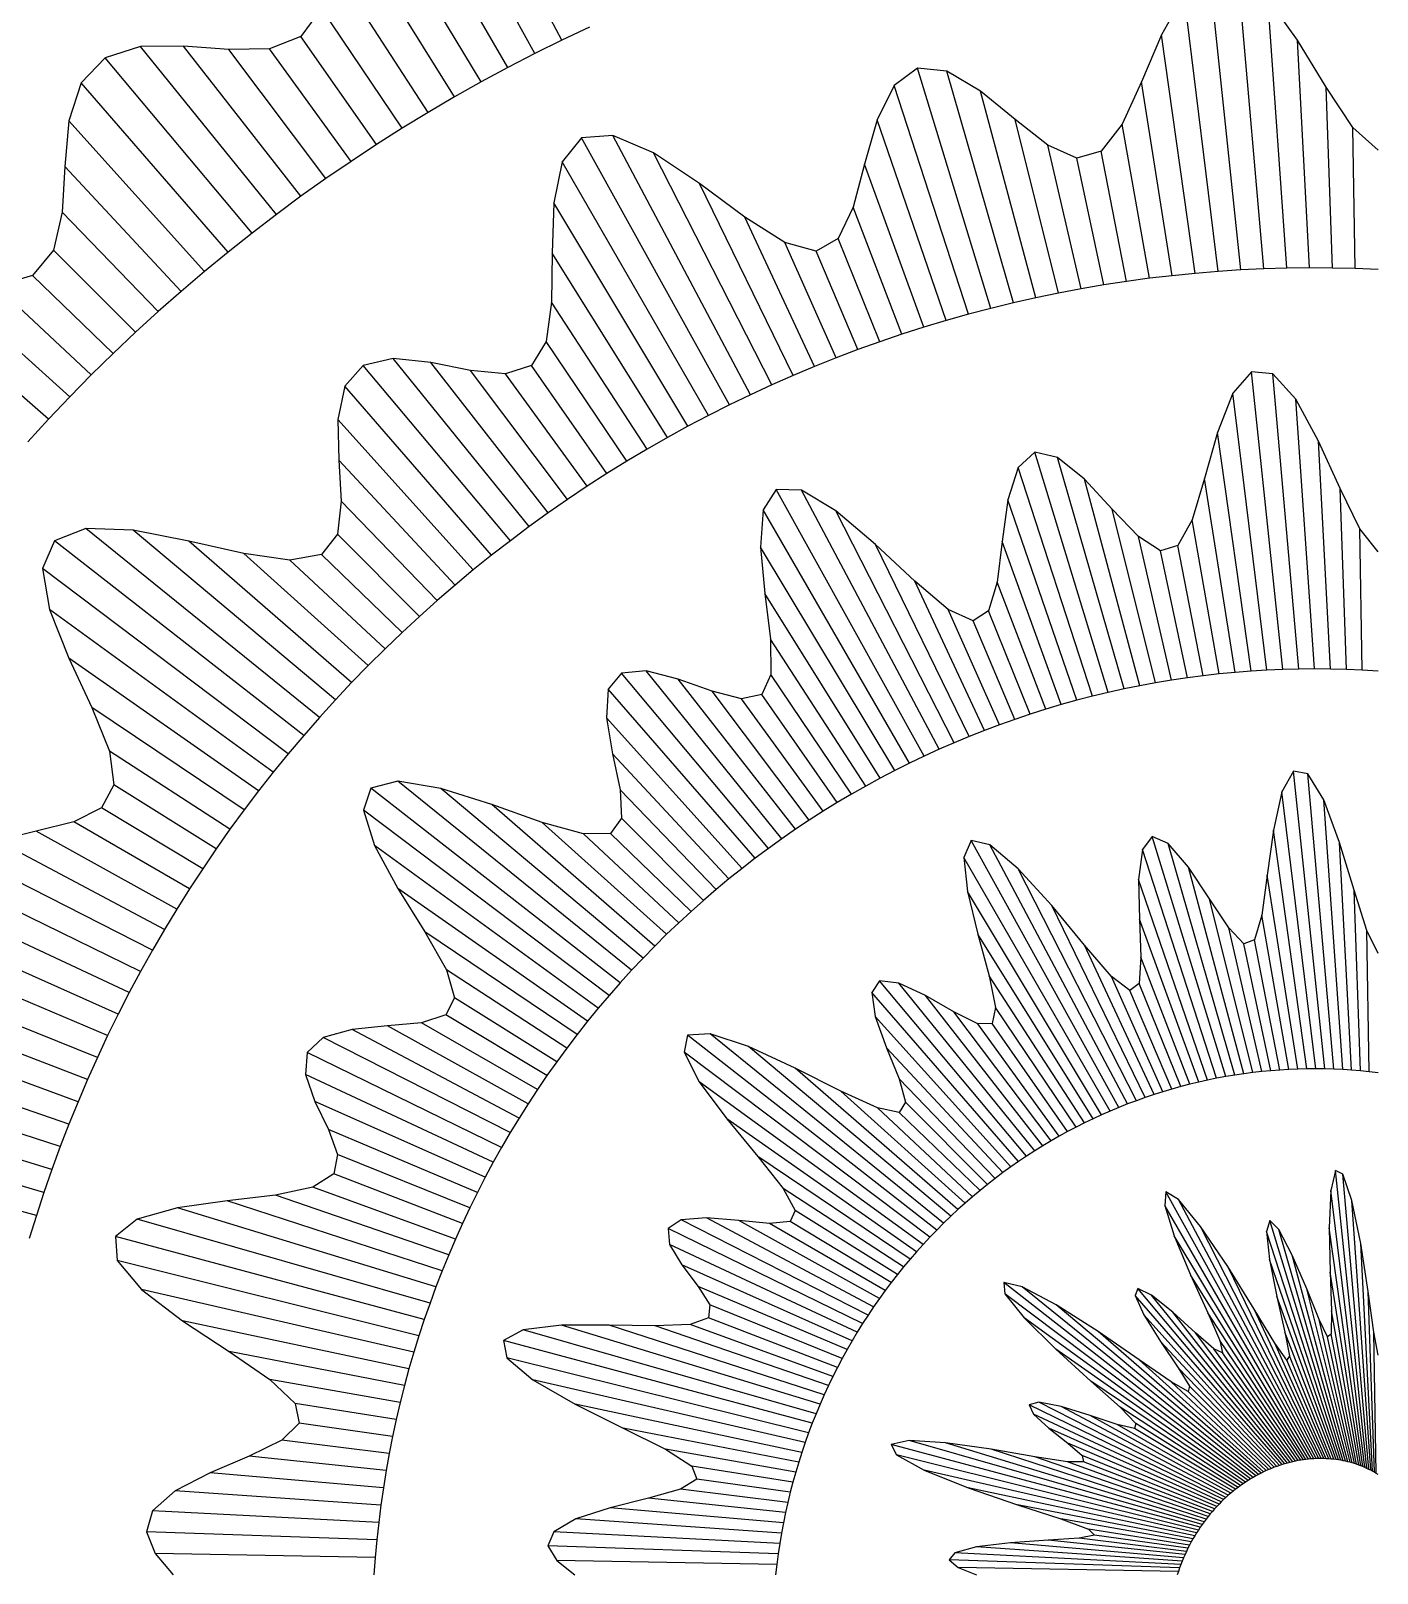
# Model space of a CAD drawing. Header units: metres. Extents: x -31.1 to 29.2, y -27.3 to 29.9.
# Drawn here: x -16.77 to -0.01, y 0.02 to 19.22 of the extents above; entities that cross this region are included whole.
import ezdxf

# ---------------------------------------------------------------- set-up
doc = ezdxf.new("R2010")
doc.units = ezdxf.units.M
for name, color, linetype in [('Fill', 3, 'Continuous'), ('Inner', 2, 'Continuous'), ('Outer', 1, 'Continuous')]:
    doc.layers.add(name, color=color, linetype=linetype)

msp = doc.modelspace()

# ---------------------------------------------------------------- linework, layer by layer
at = {"layer": 'Fill'}
for p, q in [((-10.159, 19.106), (-11.874, 22.332)), ((-10.497, 18.938), (-12.339, 22.26)), ((-10.833, 18.764), (-12.656, 21.921)), ((-11.166, 18.584), (-12.837, 21.365)), ((-11.496, 18.398), (-12.932, 20.696)), ((-11.823, 18.206), (-13.012, 20.036)), ((-1.707, 16.244), (-2.097, 19.95)), ((-1.422, 16.257), (-1.744, 19.932)), ((-1.992, 16.225), (-2.415, 19.672)), ((-1.137, 16.266), (-1.372, 19.623)), ((-12.147, 18.009), (-13.152, 19.498)), ((-13.714, 16.935), (-15.407, 19.025)), ((-13.408, 17.161), (-14.869, 19.031)), ((-12.467, 17.805), (-13.408, 19.149)), ((-2.277, 16.202), (-2.695, 19.173)), ((-0.853, 16.269), (-1.001, 19.105)), ((-14.016, 16.704), (-15.847, 18.885)), ((-13.098, 17.381), (-14.308, 18.987)), ((-12.784, 17.596), (-13.801, 18.996)), ((-4.82, 15.766), (-5.734, 18.755)), ((-4.54, 15.834), (-5.367, 18.718)), ((-14.315, 16.467), (-16.144, 18.572)), ((-5.099, 15.692), (-6.025, 18.542)), ((-4.26, 15.898), (-4.949, 18.47)), ((-2.562, 16.173), (-2.944, 18.585)), ((-0.568, 16.268), (-0.647, 18.519)), ((-14.609, 16.225), (-16.297, 18.099)), ((-5.376, 15.614), (-6.236, 18.111)), ((-3.978, 15.956), (-4.517, 18.118)), ((-2.846, 16.14), (-3.184, 18.059)), ((-8.073, 14.565), (-9.915, 17.887)), ((-7.811, 14.691), (-9.527, 17.917)), ((-0.284, 16.261), (-0.315, 18.019)), ((-7.548, 14.813), (-9.018, 17.7)), ((-3.696, 16.009), (-4.109, 17.797)), ((-3.13, 16.101), (-3.445, 17.721)), ((-14.9, 15.978), (-16.349, 17.533)), ((-8.333, 14.434), (-10.156, 17.591)), ((-5.653, 15.531), (-6.391, 17.56)), ((-3.413, 16.058), (-3.749, 17.637)), ((-7.282, 14.93), (-8.447, 17.319)), ((-15.186, 15.726), (-16.383, 16.965)), ((-8.591, 14.298), (-10.262, 17.079)), ((-7.014, 15.042), (-7.881, 16.902)), ((-5.928, 15.443), (-6.535, 17.025)), ((-6.745, 15.15), (-7.385, 16.586)), ((-6.202, 15.35), (-6.721, 16.634)), ((-15.468, 15.468), (-16.49, 16.49)), ((-8.847, 14.158), (-10.282, 16.455)), ((-6.474, 15.252), (-6.995, 16.48)), ((-16.551, 14.388), (-18.578, 16.15)), ((-15.746, 15.205), (-16.751, 16.176)), ((-16.287, 14.665), (-17.835, 16.059)), ((-16.019, 14.938), (-17.204, 16.043)), ((-9.1, 14.013), (-10.289, 15.843)), ((-9.351, 13.863), (-10.356, 15.353)), ((-10.802, 12.874), (-12.633, 15.055)), ((-10.567, 13.05), (-12.26, 15.14)), ((-10.329, 13.221), (-11.791, 15.091)), ((-10.089, 13.388), (-11.299, 14.994)), ((-9.599, 13.709), (-10.54, 15.053)), ((-1.185, 11.271), (-1.574, 14.977)), ((-11.035, 12.694), (-12.864, 14.798)), ((-9.845, 13.551), (-10.862, 14.951)), ((-0.987, 11.276), (-1.308, 14.951)), ((-1.383, 11.263), (-1.806, 14.709)), ((-0.789, 11.278), (-1.023, 14.635)), ((-11.264, 12.51), (-12.951, 14.384)), ((-1.581, 11.251), (-1.999, 14.222)), ((-0.591, 11.276), (-0.74, 14.112)), ((-11.49, 12.321), (-12.939, 13.876)), ((-3.358, 10.984), (-4.272, 13.974)), ((-3.162, 11.028), (-3.989, 13.911)), ((-3.554, 10.937), (-4.48, 13.787)), ((-2.966, 11.068), (-3.655, 13.641)), ((-1.779, 11.235), (-2.161, 13.647)), ((-5.649, 10.192), (-7.491, 13.513)), ((-5.464, 10.277), (-7.179, 13.502)), ((-0.394, 11.271), (-0.472, 13.522)), ((-11.713, 12.129), (-12.91, 13.368)), ((-5.833, 10.104), (-7.656, 13.26)), ((-3.749, 10.887), (-4.608, 13.383)), ((-2.769, 11.104), (-3.308, 13.266)), ((-5.278, 10.358), (-6.748, 13.245)), ((-1.978, 11.216), (-2.316, 13.135)), ((-13.374, 10.449), (-16.478, 12.874)), ((-13.179, 10.672), (-16.087, 13.027)), ((-12.98, 10.892), (-15.499, 13.005)), ((-12.778, 11.107), (-14.805, 12.87)), ((-11.932, 11.932), (-12.955, 12.955)), ((-2.571, 11.138), (-2.984, 12.925)), ((-0.197, 11.262), (-0.227, 13.02)), ((-12.572, 11.319), (-14.12, 12.713)), ((-12.149, 11.732), (-13.154, 12.703)), ((-6.016, 10.012), (-7.687, 12.793)), ((-5.09, 10.436), (-6.255, 12.825)), ((-3.943, 10.833), (-4.681, 12.862)), ((-2.374, 11.167), (-2.709, 12.746)), ((-2.176, 11.193), (-2.491, 12.813)), ((-13.566, 10.222), (-16.624, 12.527)), ((-12.362, 11.528), (-13.547, 12.633)), ((-4.901, 10.511), (-5.768, 12.37)), ((-4.136, 10.775), (-4.743, 12.357)), ((-6.197, 9.917), (-7.633, 12.215)), ((-13.753, 9.992), (-16.54, 12.017)), ((-4.711, 10.582), (-5.351, 12.018)), ((-4.329, 10.714), (-4.848, 11.999)), ((-4.521, 10.65), (-5.042, 11.878)), ((-6.377, 9.819), (-7.565, 11.65)), ((-13.937, 9.759), (-16.299, 11.413)), ((-7.588, 9.044), (-9.419, 11.225)), ((-7.421, 9.164), (-9.113, 11.254)), ((-7.251, 9.281), (-8.712, 11.151)), ((-6.555, 9.718), (-7.56, 11.208)), ((-7.754, 8.92), (-9.583, 11.024)), ((-7.08, 9.395), (-8.29, 11.001)), ((-6.732, 9.614), (-7.673, 10.958)), ((-14.117, 9.522), (-16.01, 10.799)), ((-6.906, 9.506), (-7.923, 10.905)), ((-7.918, 8.794), (-9.605, 10.668)), ((-14.292, 9.282), (-15.792, 10.255)), ((-8.08, 8.665), (-9.529, 10.219)), ((-0.662, 6.299), (-1.052, 10.005)), ((-14.464, 9.038), (-15.737, 9.833)), ((-9.434, 7.371), (-12.538, 9.795)), ((-9.293, 7.526), (-12.202, 9.881)), ((-0.551, 6.295), (-0.872, 9.97)), ((-9.15, 7.678), (-11.669, 9.791)), ((-8.239, 8.532), (-9.436, 9.772)), ((-0.774, 6.3), (-1.197, 9.747)), ((-0.44, 6.29), (-0.675, 9.647)), ((-14.631, 8.791), (-15.891, 9.548)), ((-9.573, 7.213), (-12.63, 9.518)), ((-9.004, 7.827), (-11.031, 9.589)), ((-8.397, 8.397), (-9.419, 9.419)), ((-14.954, 8.289), (-16.703, 9.259)), ((-14.795, 8.542), (-16.236, 9.374)), ((-8.856, 7.974), (-10.404, 9.368)), ((-8.705, 8.118), (-9.89, 9.223)), ((-8.552, 8.259), (-9.557, 9.229)), ((-0.885, 6.299), (-1.303, 9.27)), ((-15.108, 8.033), (-17.188, 9.139)), ((-9.708, 7.053), (-12.495, 9.078)), ((-3.225, 5.819), (-5.067, 9.14)), ((-3.117, 5.862), (-4.832, 9.087)), ((-2.009, 6.182), (-2.934, 9.031)), ((-1.896, 6.203), (-2.81, 9.192)), ((-1.784, 6.221), (-2.611, 9.105)), ((-0.329, 6.283), (-0.478, 9.119)), ((-15.258, 7.775), (-17.586, 8.961)), ((-3.333, 5.774), (-5.156, 8.93)), ((-15.404, 7.513), (-17.825, 8.694)), ((-3.008, 5.903), (-4.479, 8.79)), ((-2.121, 6.159), (-2.98, 8.656)), ((-1.672, 6.238), (-2.361, 8.811)), ((-0.997, 6.297), (-1.379, 8.709)), ((-9.841, 6.891), (-12.203, 8.545)), ((-3.441, 5.726), (-5.112, 8.508)), ((-0.219, 6.274), (-0.298, 8.525)), ((-15.546, 7.249), (-17.884, 8.34)), ((-2.898, 5.942), (-4.063, 8.331)), ((-1.559, 6.253), (-2.098, 8.415)), ((-2.233, 6.134), (-2.971, 8.164)), ((-1.109, 6.292), (-1.448, 8.211)), ((-15.683, 6.982), (-17.803, 7.926)), ((-9.971, 6.726), (-11.865, 8.003)), ((-3.548, 5.677), (-4.983, 7.975)), ((-1.447, 6.266), (-1.859, 8.053)), ((-1.222, 6.285), (-1.537, 7.905)), ((-0.109, 6.263), (-0.14, 8.021)), ((-2.788, 5.979), (-3.655, 7.839)), ((-2.344, 6.107), (-2.951, 7.689)), ((-1.334, 6.276), (-1.67, 7.856)), ((-15.815, 6.713), (-17.668, 7.5)), ((-10.099, 6.558), (-11.598, 7.532)), ((-4.375, 5.213), (-6.205, 7.395)), ((-4.274, 5.278), (-5.967, 7.368)), ((-3.654, 5.626), (-4.842, 7.456)), ((-2.678, 6.014), (-3.317, 7.45)), ((-2.456, 6.078), (-2.975, 7.363)), ((-15.942, 6.441), (-17.591, 7.107)), ((-10.224, 6.388), (-11.497, 7.184)), ((-4.474, 5.147), (-6.303, 7.251)), ((-4.173, 5.341), (-5.634, 7.211)), ((-2.567, 6.047), (-3.088, 7.275)), ((-10.346, 6.216), (-11.605, 6.973)), ((-4.572, 5.078), (-6.26, 6.952)), ((-4.071, 5.402), (-5.281, 7.008)), ((-3.759, 5.573), (-4.764, 7.063)), ((-16.065, 6.167), (-17.669, 6.783)), ((-10.693, 5.686), (-12.773, 6.791)), ((-10.58, 5.865), (-12.33, 6.834)), ((-10.464, 6.042), (-11.906, 6.874)), ((-5.408, 4.379), (-8.316, 6.734)), ((-3.968, 5.461), (-4.984, 6.86)), ((-3.864, 5.518), (-4.805, 6.862)), ((-16.184, 5.89), (-17.959, 6.537)), ((-10.803, 5.505), (-13.131, 6.691)), ((-5.494, 4.293), (-8.597, 6.717)), ((-5.32, 4.464), (-7.838, 6.577)), ((-4.67, 5.008), (-6.119, 6.562)), ((-16.297, 5.612), (-18.454, 6.354)), ((-10.91, 5.321), (-13.331, 6.502)), ((-5.579, 4.204), (-8.637, 6.509)), ((-16.406, 5.331), (-19.083, 6.2)), ((-11.014, 5.136), (-13.353, 6.227)), ((-5.231, 4.547), (-7.258, 6.309)), ((-4.766, 4.935), (-5.963, 6.175)), ((-16.51, 5.047), (-19.728, 6.031)), ((-5.663, 4.114), (-8.45, 6.139)), ((-5.14, 4.628), (-6.688, 6.022)), ((-16.608, 4.762), (-20.255, 5.808)), ((-11.115, 4.949), (-13.235, 5.893)), ((-5.048, 4.708), (-6.233, 5.813)), ((-4.861, 4.861), (-5.884, 5.884)), ((-5.745, 4.023), (-8.108, 5.677)), ((-4.955, 4.785), (-5.961, 5.756)), ((-16.702, 4.475), (-20.549, 5.506)), ((-11.212, 4.759), (-13.066, 5.546)), ((-11.306, 4.568), (-12.955, 5.234)), ((-5.826, 3.93), (-7.72, 5.207)), ((-0.139, 1.326), (-0.529, 5.032)), ((-11.485, 4.18), (-13.261, 4.827)), ((-11.397, 4.375), (-13.001, 4.991)), ((-5.906, 3.835), (-7.405, 4.809)), ((-0.115, 1.314), (-0.437, 4.989)), ((-11.65, 3.785), (-14.328, 4.655)), ((-11.569, 3.984), (-13.726, 4.726)), ((-0.801, 1.446), (-2.643, 4.767)), ((-0.769, 1.447), (-2.485, 4.673)), ((-0.164, 1.337), (-0.587, 4.784)), ((-0.091, 1.302), (-0.326, 4.66)), ((-11.802, 3.384), (-15.448, 4.43)), ((-11.728, 3.586), (-14.947, 4.57)), ((-6.348, 3.235), (-8.676, 4.421)), ((-6.279, 3.338), (-8.358, 4.444)), ((-5.983, 3.739), (-7.256, 4.534)), ((-0.833, 1.443), (-2.656, 4.6)), ((-6.416, 3.129), (-8.837, 4.31)), ((-6.207, 3.441), (-7.957, 4.41)), ((-6.134, 3.542), (-7.576, 4.374)), ((-6.06, 3.641), (-7.319, 4.398)), ((-0.738, 1.448), (-2.209, 4.335)), ((-0.464, 1.427), (-1.389, 4.276)), ((-0.434, 1.421), (-1.349, 4.411)), ((-0.406, 1.415), (-1.233, 4.299)), ((-0.189, 1.348), (-0.607, 4.319)), ((-11.873, 3.181), (-15.719, 4.212)), ((-6.483, 3.023), (-8.821, 4.113)), ((-0.866, 1.441), (-2.537, 4.222)), ((-0.068, 1.29), (-0.216, 4.126)), ((-11.94, 2.977), (-15.697, 3.914)), ((-6.547, 2.915), (-8.667, 3.859)), ((-0.493, 1.431), (-1.353, 3.928)), ((-0.377, 1.409), (-1.067, 3.982)), ((-0.898, 1.437), (-2.334, 3.735)), ((-0.706, 1.448), (-1.871, 3.837)), ((-0.215, 1.358), (-0.597, 3.77)), ((-12.004, 2.771), (-15.393, 3.554)), ((-6.61, 2.806), (-8.463, 3.592)), ((-1.554, 1.214), (-4.657, 3.639)), ((-1.586, 1.195), (-4.644, 3.5)), ((-1.522, 1.232), (-4.43, 3.587)), ((-1.194, 1.373), (-3.023, 3.477)), ((-1.161, 1.383), (-2.991, 3.564)), ((-1.128, 1.392), (-2.82, 3.483)), ((-0.523, 1.436), (-1.261, 3.465)), ((-0.349, 1.402), (-0.888, 3.563)), ((-0.045, 1.277), (-0.123, 3.528)), ((-6.671, 2.695), (-8.319, 3.361)), ((-1.49, 1.25), (-4.008, 3.363)), ((-1.095, 1.401), (-2.556, 3.271)), ((-0.675, 1.448), (-1.542, 3.307)), ((-0.241, 1.368), (-0.58, 3.287)), ((-12.064, 2.564), (-14.885, 3.164)), ((-6.946, 2.124), (-10.165, 3.108)), ((-6.895, 2.24), (-9.573, 3.11)), ((-6.842, 2.356), (-8.999, 3.099)), ((-6.787, 2.47), (-8.562, 3.116)), ((-6.73, 2.583), (-8.334, 3.199)), ((-1.618, 1.176), (-4.405, 3.2)), ((-1.227, 1.362), (-2.914, 3.236)), ((-0.93, 1.433), (-2.119, 3.263)), ((-0.322, 1.394), (-0.734, 3.181)), ((-7.043, 1.887), (-10.889, 2.918)), ((-6.996, 2.006), (-10.642, 3.052)), ((-1.457, 1.267), (-3.484, 3.029)), ((-1.26, 1.351), (-2.71, 2.906)), ((-1.062, 1.409), (-2.271, 3.014)), ((-0.963, 1.428), (-1.968, 2.918)), ((-0.644, 1.446), (-1.283, 2.883)), ((-0.552, 1.439), (-1.16, 3.021)), ((-0.295, 1.386), (-0.63, 2.965)), ((-0.268, 1.377), (-0.582, 2.997)), ((-0.022, 1.264), (-0.053, 3.022)), ((-12.12, 2.356), (-14.304, 2.78)), ((-7.089, 1.767), (-10.846, 2.704)), ((-1.65, 1.155), (-4.012, 2.809)), ((-1.029, 1.416), (-2.045, 2.815)), ((-0.996, 1.422), (-1.937, 2.766)), ((-0.583, 1.442), (-1.102, 2.727)), ((-1.424, 1.283), (-2.972, 2.676)), ((-1.293, 1.339), (-2.49, 2.578)), ((-0.613, 1.445), (-1.135, 2.673)), ((-12.173, 2.146), (-13.795, 2.432)), ((-7.132, 1.647), (-10.521, 2.429)), ((-1.681, 1.134), (-3.575, 2.411)), ((-1.392, 1.298), (-2.577, 2.403)), ((-1.326, 1.326), (-2.348, 2.348)), ((-12.223, 1.936), (-13.481, 2.135)), ((-7.173, 1.525), (-9.994, 2.124)), ((-1.922, 0.938), (-4.343, 2.118)), ((-1.893, 0.965), (-4.221, 2.151)), ((-1.359, 1.312), (-2.364, 2.283)), ((-1.951, 0.91), (-4.29, 2)), ((-1.864, 0.991), (-3.943, 2.097)), ((-1.834, 1.017), (-3.584, 1.986)), ((-1.712, 1.112), (-3.211, 2.086)), ((-12.268, 1.724), (-13.432, 1.888)), ((-7.212, 1.402), (-9.396, 1.826)), ((-1.979, 0.881), (-4.1, 1.825)), ((-1.804, 1.042), (-3.246, 1.874)), ((-1.774, 1.066), (-3.033, 1.822)), ((-1.743, 1.089), (-3.016, 1.885)), ((-12.31, 1.512), (-13.646, 1.676)), ((-7.249, 1.278), (-8.871, 1.564)), ((-2.214, 0.593), (-6.06, 1.624)), ((-2.19, 0.628), (-5.836, 1.673)), ((-2.165, 0.662), (-5.384, 1.646)), ((-2.14, 0.695), (-4.817, 1.565)), ((-2.007, 0.852), (-3.861, 1.639)), ((-12.349, 1.298), (-14.054, 1.477)), ((-7.284, 1.154), (-8.543, 1.353)), ((-2.237, 0.558), (-5.994, 1.495)), ((-2.114, 0.728), (-4.271, 1.471)), ((-2.088, 0.76), (-3.864, 1.406)), ((-2.035, 0.822), (-3.683, 1.488)), ((-2.062, 0.791), (-3.666, 1.407)), ((-12.383, 1.083), (-14.539, 1.272)), ((-7.317, 1.028), (-8.481, 1.192)), ((-2.26, 0.522), (-5.649, 1.304)), ((-12.414, 0.868), (-14.974, 1.047)), ((-7.348, 0.902), (-8.683, 1.066)), ((-2.282, 0.485), (-5.104, 1.085)), ((-12.441, 0.652), (-15.255, 0.799)), ((-7.402, 0.648), (-9.558, 0.836)), ((-7.376, 0.775), (-9.081, 0.954)), ((-2.304, 0.448), (-4.488, 0.872)), ((-7.426, 0.519), (-9.986, 0.698)), ((-2.325, 0.41), (-3.947, 0.696)), ((-12.465, 0.435), (-15.333, 0.535)), ((-7.448, 0.39), (-10.262, 0.538)), ((-2.421, 0.212), (-4.577, 0.4)), ((-2.403, 0.253), (-4.108, 0.432)), ((-2.385, 0.293), (-3.721, 0.457)), ((-2.346, 0.372), (-3.604, 0.571)), ((-2.366, 0.332), (-3.53, 0.496)), ((-12.484, 0.218), (-15.223, 0.266)), ((-7.468, 0.261), (-10.336, 0.361)), ((-2.455, 0.129), (-5.269, 0.276)), ((-2.438, 0.171), (-4.998, 0.349)), ((-7.485, 0.131), (-10.224, 0.178)), ((-2.471, 0.086), (-5.339, 0.186)), ((-2.486, 0.043), (-5.225, 0.091))]:
    msp.add_line(p, q, dxfattribs=at)
at = {"layer": 'Inner'}
for p, q in [((-9.818, 19.268), (-10.159, 19.106)), ((-10.159, 19.106), (-10.497, 18.938)), ((-10.497, 18.938), (-10.833, 18.764)), ((-10.833, 18.764), (-11.166, 18.584)), ((-11.166, 18.584), (-11.496, 18.398)), ((-11.496, 18.398), (-11.823, 18.206)), ((-11.823, 18.206), (-12.147, 18.009)), ((-12.147, 18.009), (-12.467, 17.805)), ((-12.467, 17.805), (-12.784, 17.596)), ((-12.784, 17.596), (-13.098, 17.381)), ((-13.098, 17.381), (-13.408, 17.161)), ((-13.408, 17.161), (-13.714, 16.935)), ((-13.714, 16.935), (-14.016, 16.704)), ((-14.016, 16.704), (-14.315, 16.467)), ((-14.315, 16.467), (-14.609, 16.225)), ((-14.609, 16.225), (-14.9, 15.978)), ((-2.846, 16.14), (-3.13, 16.101)), ((-2.562, 16.173), (-2.846, 16.14)), ((-2.277, 16.202), (-2.562, 16.173)), ((-1.992, 16.225), (-2.277, 16.202)), ((-1.707, 16.244), (-1.992, 16.225)), ((-1.422, 16.257), (-1.707, 16.244)), ((-1.137, 16.266), (-1.422, 16.257)), ((-0.853, 16.269), (-1.137, 16.266)), ((-0.568, 16.268), (-0.853, 16.269)), ((-0.284, 16.261), (-0.568, 16.268)), ((0, 16.25), (-0.284, 16.261)), ((-14.9, 15.978), (-15.186, 15.726)), ((-3.978, 15.956), (-4.26, 15.898)), ((-3.696, 16.009), (-3.978, 15.956)), ((-3.413, 16.058), (-3.696, 16.009)), ((-3.13, 16.101), (-3.413, 16.058)), ((-4.82, 15.766), (-5.099, 15.692)), ((-4.54, 15.834), (-4.82, 15.766)), ((-4.26, 15.898), (-4.54, 15.834)), ((-15.186, 15.726), (-15.468, 15.468)), ((-5.376, 15.614), (-5.653, 15.531)), ((-5.099, 15.692), (-5.376, 15.614)), ((-15.468, 15.468), (-15.746, 15.205)), ((-5.928, 15.443), (-6.202, 15.35)), ((-5.653, 15.531), (-5.928, 15.443)), ((-15.746, 15.205), (-16.019, 14.938)), ((-6.474, 15.252), (-6.745, 15.15)), ((-6.202, 15.35), (-6.474, 15.252)), ((-7.014, 15.042), (-7.282, 14.93)), ((-6.745, 15.15), (-7.014, 15.042)), ((-16.019, 14.938), (-16.287, 14.665)), ((-7.548, 14.813), (-7.811, 14.691)), ((-7.282, 14.93), (-7.548, 14.813)), ((-16.287, 14.665), (-16.551, 14.388)), ((-7.811, 14.691), (-8.073, 14.565)), ((-8.333, 14.434), (-8.591, 14.298)), ((-8.073, 14.565), (-8.333, 14.434)), ((-16.551, 14.388), (-16.81, 14.106)), ((-8.591, 14.298), (-8.847, 14.158)), ((-8.847, 14.158), (-9.1, 14.013)), ((-9.351, 13.863), (-9.599, 13.709)), ((-9.1, 14.013), (-9.351, 13.863)), ((-9.599, 13.709), (-9.845, 13.551)), ((-9.845, 13.551), (-10.089, 13.388)), ((-10.089, 13.388), (-10.329, 13.221)), ((-10.329, 13.221), (-10.567, 13.05)), ((-10.802, 12.874), (-11.035, 12.694)), ((-10.567, 13.05), (-10.802, 12.874)), ((-11.035, 12.694), (-11.264, 12.51)), ((-11.264, 12.51), (-11.49, 12.321)), ((-11.49, 12.321), (-11.713, 12.129)), ((-11.713, 12.129), (-11.932, 11.932)), ((-11.932, 11.932), (-12.149, 11.732)), ((-12.149, 11.732), (-12.362, 11.528)), ((-12.362, 11.528), (-12.572, 11.319)), ((-12.572, 11.319), (-12.778, 11.107)), ((-2.571, 11.138), (-2.769, 11.104)), ((-2.374, 11.167), (-2.571, 11.138)), ((-2.176, 11.193), (-2.374, 11.167)), ((-1.978, 11.216), (-2.176, 11.193)), ((-1.779, 11.235), (-1.978, 11.216)), ((-1.581, 11.251), (-1.779, 11.235)), ((-1.383, 11.263), (-1.581, 11.251)), ((-1.185, 11.271), (-1.383, 11.263)), ((-0.987, 11.276), (-1.185, 11.271)), ((-0.789, 11.278), (-0.987, 11.276)), ((-0.591, 11.276), (-0.789, 11.278)), ((-0.394, 11.271), (-0.591, 11.276)), ((-0.197, 11.262), (-0.394, 11.271)), ((0, 11.25), (-0.197, 11.262)), ((-12.778, 11.107), (-12.98, 10.892)), ((-3.358, 10.984), (-3.554, 10.937)), ((-3.162, 11.028), (-3.358, 10.984)), ((-2.966, 11.068), (-3.162, 11.028)), ((-2.769, 11.104), (-2.966, 11.068)), ((-12.98, 10.892), (-13.179, 10.672)), ((-4.136, 10.775), (-4.329, 10.714)), ((-3.943, 10.833), (-4.136, 10.775)), ((-3.749, 10.887), (-3.943, 10.833)), ((-3.554, 10.937), (-3.749, 10.887)), ((-13.179, 10.672), (-13.374, 10.449)), ((-4.711, 10.582), (-4.901, 10.511)), ((-4.521, 10.65), (-4.711, 10.582)), ((-4.329, 10.714), (-4.521, 10.65)), ((-13.374, 10.449), (-13.566, 10.222)), ((-5.09, 10.436), (-5.278, 10.358)), ((-4.901, 10.511), (-5.09, 10.436)), ((-13.566, 10.222), (-13.753, 9.992)), ((-5.649, 10.192), (-5.833, 10.104)), ((-5.464, 10.277), (-5.649, 10.192)), ((-5.278, 10.358), (-5.464, 10.277)), ((-13.753, 9.992), (-13.937, 9.759)), ((-6.016, 10.012), (-6.197, 9.917)), ((-5.833, 10.104), (-6.016, 10.012)), ((-6.377, 9.819), (-6.555, 9.718)), ((-6.197, 9.917), (-6.377, 9.819)), ((-13.937, 9.759), (-14.117, 9.522)), ((-6.732, 9.614), (-6.906, 9.506)), ((-6.555, 9.718), (-6.732, 9.614)), ((-14.117, 9.522), (-14.292, 9.282)), ((-6.906, 9.506), (-7.08, 9.395)), ((-14.292, 9.282), (-14.464, 9.038)), ((-7.251, 9.281), (-7.421, 9.164)), ((-7.08, 9.395), (-7.251, 9.281)), ((-14.464, 9.038), (-14.631, 8.791)), ((-7.588, 9.044), (-7.754, 8.92)), ((-7.421, 9.164), (-7.588, 9.044)), ((-7.754, 8.92), (-7.918, 8.794)), ((-14.631, 8.791), (-14.795, 8.542)), ((-8.08, 8.665), (-8.239, 8.532)), ((-7.918, 8.794), (-8.08, 8.665)), ((-14.795, 8.542), (-14.954, 8.289)), ((-8.239, 8.532), (-8.397, 8.397)), ((-14.954, 8.289), (-15.108, 8.033)), ((-8.552, 8.259), (-8.705, 8.118)), ((-8.397, 8.397), (-8.552, 8.259)), ((-8.705, 8.118), (-8.856, 7.974)), ((-15.108, 8.033), (-15.258, 7.775)), ((-8.856, 7.974), (-9.004, 7.827)), ((-15.258, 7.775), (-15.404, 7.513)), ((-9.004, 7.827), (-9.15, 7.678)), ((-15.404, 7.513), (-15.546, 7.249)), ((-9.293, 7.526), (-9.434, 7.371)), ((-9.15, 7.678), (-9.293, 7.526)), ((-9.434, 7.371), (-9.573, 7.213)), ((-15.546, 7.249), (-15.683, 6.982)), ((-9.573, 7.213), (-9.708, 7.053)), ((-15.683, 6.982), (-15.815, 6.713)), ((-9.708, 7.053), (-9.841, 6.891)), ((-9.971, 6.726), (-10.099, 6.558)), ((-9.841, 6.891), (-9.971, 6.726)), ((-15.815, 6.713), (-15.942, 6.441)), ((-10.099, 6.558), (-10.224, 6.388)), ((-15.942, 6.441), (-16.065, 6.167)), ((-10.224, 6.388), (-10.346, 6.216)), ((-16.065, 6.167), (-16.184, 5.89)), ((-10.346, 6.216), (-10.464, 6.042)), ((-2.121, 6.159), (-2.233, 6.134)), ((-2.009, 6.182), (-2.121, 6.159)), ((-1.896, 6.203), (-2.009, 6.182)), ((-1.784, 6.221), (-1.896, 6.203)), ((-1.672, 6.238), (-1.784, 6.221)), ((-1.559, 6.253), (-1.672, 6.238)), ((-1.447, 6.266), (-1.559, 6.253)), ((-1.334, 6.276), (-1.447, 6.266)), ((-1.222, 6.285), (-1.334, 6.276)), ((-1.109, 6.292), (-1.222, 6.285)), ((-0.997, 6.297), (-1.109, 6.292)), ((-0.885, 6.299), (-0.997, 6.297)), ((-0.774, 6.3), (-0.885, 6.299)), ((-0.662, 6.299), (-0.774, 6.3)), ((-0.551, 6.295), (-0.662, 6.299)), ((-0.44, 6.29), (-0.551, 6.295)), ((-0.329, 6.283), (-0.44, 6.29)), ((-0.219, 6.274), (-0.329, 6.283)), ((-0.109, 6.263), (-0.219, 6.274)), ((0, 6.25), (-0.109, 6.263)), ((-10.464, 6.042), (-10.58, 5.865)), ((-2.788, 5.979), (-2.898, 5.942)), ((-2.678, 6.014), (-2.788, 5.979)), ((-2.567, 6.047), (-2.678, 6.014)), ((-2.456, 6.078), (-2.567, 6.047)), ((-2.344, 6.107), (-2.456, 6.078)), ((-2.233, 6.134), (-2.344, 6.107)), ((-16.184, 5.89), (-16.297, 5.612)), ((-10.58, 5.865), (-10.693, 5.686)), ((-3.333, 5.774), (-3.441, 5.726)), ((-3.225, 5.819), (-3.333, 5.774)), ((-3.117, 5.862), (-3.225, 5.819)), ((-3.008, 5.903), (-3.117, 5.862)), ((-2.898, 5.942), (-3.008, 5.903)), ((-16.297, 5.612), (-16.406, 5.331)), ((-10.693, 5.686), (-10.803, 5.505)), ((-3.759, 5.573), (-3.864, 5.518)), ((-3.654, 5.626), (-3.759, 5.573)), ((-3.548, 5.677), (-3.654, 5.626)), ((-3.441, 5.726), (-3.548, 5.677)), ((-10.803, 5.505), (-10.91, 5.321)), ((-4.071, 5.402), (-4.173, 5.341)), ((-3.968, 5.461), (-4.071, 5.402)), ((-3.864, 5.518), (-3.968, 5.461)), ((-16.406, 5.331), (-16.51, 5.047)), ((-10.91, 5.321), (-11.014, 5.136)), ((-4.375, 5.213), (-4.474, 5.147)), ((-4.274, 5.278), (-4.375, 5.213)), ((-4.173, 5.341), (-4.274, 5.278)), ((-16.51, 5.047), (-16.608, 4.762)), ((-11.014, 5.136), (-11.115, 4.949)), ((-4.67, 5.008), (-4.766, 4.935)), ((-4.572, 5.078), (-4.67, 5.008)), ((-4.474, 5.147), (-4.572, 5.078)), ((-11.115, 4.949), (-11.212, 4.759)), ((-4.861, 4.861), (-4.955, 4.785)), ((-4.766, 4.935), (-4.861, 4.861)), ((-16.608, 4.762), (-16.702, 4.475)), ((-11.212, 4.759), (-11.306, 4.568)), ((-5.14, 4.628), (-5.231, 4.547)), ((-5.048, 4.708), (-5.14, 4.628)), ((-4.955, 4.785), (-5.048, 4.708)), ((-16.702, 4.475), (-16.792, 4.187)), ((-11.306, 4.568), (-11.397, 4.375)), ((-5.32, 4.464), (-5.408, 4.379)), ((-5.231, 4.547), (-5.32, 4.464)), ((-11.397, 4.375), (-11.485, 4.18)), ((-5.494, 4.293), (-5.579, 4.204)), ((-5.408, 4.379), (-5.494, 4.293)), ((-11.485, 4.18), (-11.569, 3.984)), ((-5.663, 4.114), (-5.745, 4.023)), ((-5.579, 4.204), (-5.663, 4.114)), ((-11.569, 3.984), (-11.65, 3.785)), ((-5.826, 3.93), (-5.906, 3.835)), ((-5.745, 4.023), (-5.826, 3.93)), ((-11.65, 3.785), (-11.728, 3.586)), ((-5.983, 3.739), (-6.06, 3.641)), ((-5.906, 3.835), (-5.983, 3.739)), ((-11.728, 3.586), (-11.802, 3.384)), ((-6.134, 3.542), (-6.207, 3.441)), ((-6.06, 3.641), (-6.134, 3.542)), ((-11.802, 3.384), (-11.873, 3.181)), ((-6.279, 3.338), (-6.348, 3.235)), ((-6.207, 3.441), (-6.279, 3.338)), ((-11.873, 3.181), (-11.94, 2.977)), ((-6.416, 3.129), (-6.483, 3.023)), ((-6.348, 3.235), (-6.416, 3.129)), ((-11.94, 2.977), (-12.004, 2.771)), ((-6.547, 2.915), (-6.61, 2.806)), ((-6.483, 3.023), (-6.547, 2.915)), ((-12.004, 2.771), (-12.064, 2.564)), ((-6.671, 2.695), (-6.73, 2.583)), ((-6.61, 2.806), (-6.671, 2.695)), ((-12.064, 2.564), (-12.12, 2.356)), ((-6.73, 2.583), (-6.787, 2.47)), ((-12.12, 2.356), (-12.173, 2.146)), ((-6.842, 2.356), (-6.895, 2.24)), ((-6.787, 2.47), (-6.842, 2.356)), ((-12.173, 2.146), (-12.223, 1.936)), ((-6.946, 2.124), (-6.996, 2.006)), ((-6.895, 2.24), (-6.946, 2.124)), ((-12.223, 1.936), (-12.268, 1.724)), ((-6.996, 2.006), (-7.043, 1.887)), ((-7.089, 1.767), (-7.132, 1.647)), ((-7.043, 1.887), (-7.089, 1.767)), ((-12.268, 1.724), (-12.31, 1.512)), ((-7.132, 1.647), (-7.173, 1.525)), ((-12.31, 1.512), (-12.349, 1.298)), ((-7.212, 1.402), (-7.249, 1.278)), ((-7.173, 1.525), (-7.212, 1.402)), ((-1.26, 1.351), (-1.293, 1.339)), ((-1.227, 1.362), (-1.26, 1.351)), ((-1.194, 1.373), (-1.227, 1.362)), ((-1.161, 1.383), (-1.194, 1.373)), ((-1.128, 1.392), (-1.161, 1.383)), ((-1.095, 1.401), (-1.128, 1.392)), ((-1.062, 1.409), (-1.095, 1.401)), ((-1.029, 1.416), (-1.062, 1.409)), ((-0.996, 1.422), (-1.029, 1.416)), ((-0.963, 1.428), (-0.996, 1.422)), ((-0.93, 1.433), (-0.963, 1.428)), ((-0.898, 1.437), (-0.93, 1.433)), ((-0.866, 1.441), (-0.898, 1.437)), ((-0.833, 1.443), (-0.866, 1.441)), ((-0.801, 1.446), (-0.833, 1.443)), ((-0.769, 1.447), (-0.801, 1.446)), ((-0.738, 1.448), (-0.769, 1.447)), ((-0.706, 1.448), (-0.738, 1.448)), ((-0.675, 1.448), (-0.706, 1.448)), ((-0.644, 1.446), (-0.675, 1.448)), ((-0.613, 1.445), (-0.644, 1.446)), ((-0.583, 1.442), (-0.613, 1.445)), ((-0.552, 1.439), (-0.583, 1.442)), ((-0.523, 1.436), (-0.552, 1.439)), ((-0.493, 1.431), (-0.523, 1.436)), ((-0.464, 1.427), (-0.493, 1.431)), ((-0.434, 1.421), (-0.464, 1.427)), ((-0.406, 1.415), (-0.434, 1.421)), ((-0.377, 1.409), (-0.406, 1.415)), ((-0.349, 1.402), (-0.377, 1.409)), ((-0.322, 1.394), (-0.349, 1.402)), ((-0.295, 1.386), (-0.322, 1.394)), ((-0.268, 1.377), (-0.295, 1.386)), ((-0.241, 1.368), (-0.268, 1.377)), ((-0.215, 1.358), (-0.241, 1.368)), ((-0.189, 1.348), (-0.215, 1.358)), ((-0.164, 1.337), (-0.189, 1.348)), ((-12.349, 1.298), (-12.383, 1.083)), ((-7.284, 1.154), (-7.317, 1.028)), ((-7.249, 1.278), (-7.284, 1.154)), ((-1.65, 1.155), (-1.681, 1.134)), ((-1.618, 1.176), (-1.65, 1.155)), ((-1.586, 1.195), (-1.618, 1.176)), ((-1.554, 1.214), (-1.586, 1.195)), ((-1.522, 1.232), (-1.554, 1.214)), ((-1.49, 1.25), (-1.522, 1.232)), ((-1.457, 1.267), (-1.49, 1.25)), ((-1.424, 1.283), (-1.457, 1.267)), ((-1.392, 1.298), (-1.424, 1.283)), ((-1.359, 1.312), (-1.392, 1.298)), ((-1.326, 1.326), (-1.359, 1.312)), ((-1.293, 1.339), (-1.326, 1.326)), ((-0.139, 1.326), (-0.164, 1.337)), ((-0.115, 1.314), (-0.139, 1.326)), ((-0.091, 1.302), (-0.115, 1.314)), ((-0.068, 1.29), (-0.091, 1.302)), ((-0.045, 1.277), (-0.068, 1.29)), ((-0.022, 1.264), (-0.045, 1.277)), ((0, 1.25), (-0.022, 1.264)), ((-12.383, 1.083), (-12.414, 0.868)), ((-7.317, 1.028), (-7.348, 0.902)), ((-1.893, 0.965), (-1.922, 0.938)), ((-1.864, 0.991), (-1.893, 0.965)), ((-1.834, 1.017), (-1.864, 0.991)), ((-1.804, 1.042), (-1.834, 1.017)), ((-1.774, 1.066), (-1.804, 1.042)), ((-1.743, 1.089), (-1.774, 1.066)), ((-1.712, 1.112), (-1.743, 1.089)), ((-1.681, 1.134), (-1.712, 1.112)), ((-12.414, 0.868), (-12.441, 0.652)), ((-7.376, 0.775), (-7.402, 0.648)), ((-7.348, 0.902), (-7.376, 0.775)), ((-2.062, 0.791), (-2.088, 0.76)), ((-2.035, 0.822), (-2.062, 0.791)), ((-2.007, 0.852), (-2.035, 0.822)), ((-1.979, 0.881), (-2.007, 0.852)), ((-1.951, 0.91), (-1.979, 0.881)), ((-1.922, 0.938), (-1.951, 0.91)), ((-12.441, 0.652), (-12.465, 0.435)), ((-7.402, 0.648), (-7.426, 0.519)), ((-2.214, 0.593), (-2.237, 0.558)), ((-2.19, 0.628), (-2.214, 0.593)), ((-2.165, 0.662), (-2.19, 0.628)), ((-2.14, 0.695), (-2.165, 0.662)), ((-2.114, 0.728), (-2.14, 0.695)), ((-2.088, 0.76), (-2.114, 0.728)), ((-12.465, 0.435), (-12.484, 0.218)), ((-7.448, 0.39), (-7.468, 0.261)), ((-7.426, 0.519), (-7.448, 0.39)), ((-2.325, 0.41), (-2.346, 0.372)), ((-2.304, 0.448), (-2.325, 0.41)), ((-2.282, 0.485), (-2.304, 0.448)), ((-2.26, 0.522), (-2.282, 0.485)), ((-2.237, 0.558), (-2.26, 0.522)), ((-12.484, 0.218), (-12.5, 0)), ((-7.468, 0.261), (-7.485, 0.131)), ((-2.421, 0.212), (-2.438, 0.171)), ((-2.403, 0.253), (-2.421, 0.212)), ((-2.385, 0.293), (-2.403, 0.253)), ((-2.366, 0.332), (-2.385, 0.293)), ((-2.346, 0.372), (-2.366, 0.332)), ((-7.485, 0.131), (-7.5, 0)), ((-2.486, 0.043), (-2.5, 0)), ((-2.471, 0.086), (-2.486, 0.043)), ((-2.455, 0.129), (-2.471, 0.086)), ((-2.438, 0.171), (-2.455, 0.129))]:
    msp.add_line(p, q, dxfattribs=at)
at = {"layer": 'Outer'}
for p, q in [((-2.415, 19.672), (-2.695, 19.173)), ((-1.001, 19.105), (-1.372, 19.623)), ((-13.152, 19.498), (-13.408, 19.149)), ((-15.407, 19.025), (-15.847, 18.885)), ((-14.869, 19.031), (-15.407, 19.025)), ((-14.308, 18.987), (-14.869, 19.031)), ((-13.408, 19.149), (-13.801, 18.996)), ((-2.695, 19.173), (-2.944, 18.585)), ((-0.647, 18.519), (-1.001, 19.105)), ((-15.847, 18.885), (-16.144, 18.572)), ((-13.801, 18.996), (-14.308, 18.987)), ((-5.734, 18.755), (-6.025, 18.542)), ((-5.367, 18.718), (-5.734, 18.755)), ((-4.949, 18.47), (-5.367, 18.718)), ((-16.144, 18.572), (-16.297, 18.099)), ((-6.025, 18.542), (-6.236, 18.111)), ((-4.517, 18.118), (-4.949, 18.47)), ((-2.944, 18.585), (-3.184, 18.059)), ((-0.315, 18.019), (-0.647, 18.519)), ((-16.297, 18.099), (-16.349, 17.533)), ((-6.236, 18.111), (-6.391, 17.56)), ((-4.109, 17.797), (-4.517, 18.118)), ((-3.184, 18.059), (-3.445, 17.721)), ((-9.915, 17.887), (-10.156, 17.591)), ((-9.527, 17.917), (-9.915, 17.887)), ((-9.018, 17.7), (-9.527, 17.917)), ((0, 17.736), (-0.315, 18.019)), ((-8.447, 17.319), (-9.018, 17.7)), ((-3.749, 17.637), (-4.109, 17.797)), ((-3.445, 17.721), (-3.749, 17.637)), ((-16.349, 17.533), (-16.383, 16.965)), ((-10.156, 17.591), (-10.262, 17.079)), ((-6.391, 17.56), (-6.535, 17.025)), ((-7.881, 16.902), (-8.447, 17.319)), ((-16.383, 16.965), (-16.49, 16.49)), ((-10.262, 17.079), (-10.282, 16.455)), ((-7.385, 16.586), (-7.881, 16.902)), ((-6.535, 17.025), (-6.721, 16.634)), ((-6.995, 16.48), (-7.385, 16.586)), ((-6.721, 16.634), (-6.995, 16.48)), ((-16.49, 16.49), (-16.751, 16.176)), ((-10.282, 16.455), (-10.289, 15.843)), ((-16.751, 16.176), (-17.204, 16.043)), ((-10.289, 15.843), (-10.356, 15.353)), ((-10.356, 15.353), (-10.54, 15.053)), ((-12.633, 15.055), (-12.864, 14.798)), ((-12.26, 15.14), (-12.633, 15.055)), ((-11.791, 15.091), (-12.26, 15.14)), ((-11.299, 14.994), (-11.791, 15.091)), ((-10.862, 14.951), (-11.299, 14.994)), ((-10.54, 15.053), (-10.862, 14.951)), ((-1.574, 14.977), (-1.806, 14.709)), ((-1.308, 14.951), (-1.574, 14.977)), ((-12.864, 14.798), (-12.951, 14.384)), ((-1.023, 14.635), (-1.308, 14.951)), ((-1.806, 14.709), (-1.999, 14.222)), ((-0.74, 14.112), (-1.023, 14.635)), ((-12.951, 14.384), (-12.939, 13.876)), ((-1.999, 14.222), (-2.161, 13.647)), ((-0.472, 13.522), (-0.74, 14.112)), ((-12.939, 13.876), (-12.91, 13.368)), ((-4.272, 13.974), (-4.48, 13.787)), ((-3.989, 13.911), (-4.272, 13.974)), ((-3.655, 13.641), (-3.989, 13.911)), ((-4.48, 13.787), (-4.608, 13.383)), ((-3.308, 13.266), (-3.655, 13.641)), ((-2.161, 13.647), (-2.316, 13.135)), ((-7.491, 13.513), (-7.656, 13.26)), ((-7.179, 13.502), (-7.491, 13.513)), ((-6.748, 13.245), (-7.179, 13.502)), ((-0.227, 13.02), (-0.472, 13.522)), ((-12.91, 13.368), (-12.955, 12.955)), ((-7.656, 13.26), (-7.687, 12.793)), ((-4.608, 13.383), (-4.681, 12.862)), ((-2.984, 12.925), (-3.308, 13.266)), ((-6.255, 12.825), (-6.748, 13.245)), ((-2.316, 13.135), (-2.491, 12.813)), ((-16.478, 12.874), (-16.624, 12.527)), ((-16.087, 13.027), (-16.478, 12.874)), ((-15.499, 13.005), (-16.087, 13.027)), ((-14.805, 12.87), (-15.499, 13.005)), ((-14.12, 12.713), (-14.805, 12.87)), ((-12.955, 12.955), (-13.154, 12.703)), ((-2.709, 12.746), (-2.984, 12.925)), ((0, 12.736), (-0.227, 13.02)), ((-13.547, 12.633), (-14.12, 12.713)), ((-13.154, 12.703), (-13.547, 12.633)), ((-7.687, 12.793), (-7.633, 12.215)), ((-5.768, 12.37), (-6.255, 12.825)), ((-4.681, 12.862), (-4.743, 12.357)), ((-2.491, 12.813), (-2.709, 12.746)), ((-16.624, 12.527), (-16.54, 12.017)), ((-5.351, 12.018), (-5.768, 12.37)), ((-4.743, 12.357), (-4.848, 11.999)), ((-7.633, 12.215), (-7.565, 11.65)), ((-16.54, 12.017), (-16.299, 11.413)), ((-5.042, 11.878), (-5.351, 12.018)), ((-4.848, 11.999), (-5.042, 11.878)), ((-7.565, 11.65), (-7.56, 11.208)), ((-16.299, 11.413), (-16.01, 10.799)), ((-9.419, 11.225), (-9.583, 11.024)), ((-9.113, 11.254), (-9.419, 11.225)), ((-8.712, 11.151), (-9.113, 11.254)), ((-8.29, 11.001), (-8.712, 11.151)), ((-7.56, 11.208), (-7.673, 10.958)), ((-9.583, 11.024), (-9.605, 10.668)), ((-7.923, 10.905), (-8.29, 11.001)), ((-7.673, 10.958), (-7.923, 10.905)), ((-16.01, 10.799), (-15.792, 10.255)), ((-9.605, 10.668), (-9.529, 10.219)), ((-15.792, 10.255), (-15.737, 9.833)), ((-9.529, 10.219), (-9.436, 9.772)), ((-1.052, 10.005), (-1.197, 9.747)), ((-0.872, 9.97), (-1.052, 10.005)), ((-15.737, 9.833), (-15.891, 9.548)), ((-12.538, 9.795), (-12.63, 9.518)), ((-12.202, 9.881), (-12.538, 9.795)), ((-11.669, 9.791), (-12.202, 9.881)), ((-0.675, 9.647), (-0.872, 9.97)), ((-11.031, 9.589), (-11.669, 9.791)), ((-9.436, 9.772), (-9.419, 9.419)), ((-1.197, 9.747), (-1.303, 9.27)), ((-0.478, 9.119), (-0.675, 9.647)), ((-15.891, 9.548), (-16.236, 9.374)), ((-12.63, 9.518), (-12.495, 9.078)), ((-10.404, 9.368), (-11.031, 9.589)), ((-9.419, 9.419), (-9.557, 9.229)), ((-16.703, 9.259), (-17.188, 9.139)), ((-16.236, 9.374), (-16.703, 9.259)), ((-9.89, 9.223), (-10.404, 9.368)), ((-9.557, 9.229), (-9.89, 9.223)), ((-1.303, 9.27), (-1.379, 8.709)), ((-12.495, 9.078), (-12.203, 8.545)), ((-5.067, 9.14), (-5.156, 8.93)), ((-4.832, 9.087), (-5.067, 9.14)), ((-4.479, 8.79), (-4.832, 9.087)), ((-2.934, 9.031), (-2.98, 8.656)), ((-2.81, 9.192), (-2.934, 9.031)), ((-2.611, 9.105), (-2.81, 9.192)), ((-2.361, 8.811), (-2.611, 9.105)), ((-0.298, 8.525), (-0.478, 9.119)), ((-5.156, 8.93), (-5.112, 8.508)), ((-4.063, 8.331), (-4.479, 8.79)), ((-2.98, 8.656), (-2.971, 8.164)), ((-2.098, 8.415), (-2.361, 8.811)), ((-1.379, 8.709), (-1.448, 8.211)), ((-12.203, 8.545), (-11.865, 8.003)), ((-5.112, 8.508), (-4.983, 7.975)), ((-0.14, 8.021), (-0.298, 8.525)), ((-3.655, 7.839), (-4.063, 8.331)), ((-1.859, 8.053), (-2.098, 8.415)), ((-2.971, 8.164), (-2.951, 7.689)), ((-1.448, 8.211), (-1.537, 7.905)), ((-11.865, 8.003), (-11.598, 7.532)), ((-4.983, 7.975), (-4.842, 7.456)), ((-1.67, 7.856), (-1.859, 8.053)), ((-1.537, 7.905), (-1.67, 7.856)), ((0, 7.736), (-0.14, 8.021)), ((-3.317, 7.45), (-3.655, 7.839)), ((-2.951, 7.689), (-2.975, 7.363)), ((-11.598, 7.532), (-11.497, 7.184)), ((-6.205, 7.395), (-6.303, 7.251)), ((-5.967, 7.368), (-6.205, 7.395)), ((-5.634, 7.211), (-5.967, 7.368)), ((-4.842, 7.456), (-4.764, 7.063)), ((-3.088, 7.275), (-3.317, 7.45)), ((-2.975, 7.363), (-3.088, 7.275)), ((-11.497, 7.184), (-11.605, 6.973)), ((-6.303, 7.251), (-6.26, 6.952)), ((-5.281, 7.008), (-5.634, 7.211)), ((-11.605, 6.973), (-11.906, 6.874)), ((-6.26, 6.952), (-6.119, 6.562)), ((-4.984, 6.86), (-5.281, 7.008)), ((-4.764, 7.063), (-4.805, 6.862)), ((-12.773, 6.791), (-13.131, 6.691)), ((-12.33, 6.834), (-12.773, 6.791)), ((-11.906, 6.874), (-12.33, 6.834)), ((-8.316, 6.734), (-8.597, 6.717)), ((-7.838, 6.577), (-8.316, 6.734)), ((-4.805, 6.862), (-4.984, 6.86)), ((-13.131, 6.691), (-13.331, 6.502)), ((-8.597, 6.717), (-8.637, 6.509)), ((-7.258, 6.309), (-7.838, 6.577)), ((-6.119, 6.562), (-5.963, 6.175)), ((-13.331, 6.502), (-13.353, 6.227)), ((-8.637, 6.509), (-8.45, 6.139)), ((-13.353, 6.227), (-13.235, 5.893)), ((-6.688, 6.022), (-7.258, 6.309)), ((-5.963, 6.175), (-5.884, 5.884)), ((-8.45, 6.139), (-8.108, 5.677)), ((-6.233, 5.813), (-6.688, 6.022)), ((-13.235, 5.893), (-13.066, 5.546)), ((-5.961, 5.756), (-6.233, 5.813)), ((-5.884, 5.884), (-5.961, 5.756)), ((-8.108, 5.677), (-7.72, 5.207)), ((-13.066, 5.546), (-12.955, 5.234)), ((-12.955, 5.234), (-13.001, 4.991)), ((-7.72, 5.207), (-7.405, 4.809)), ((-0.529, 5.032), (-0.587, 4.784)), ((-0.437, 4.989), (-0.529, 5.032)), ((-13.261, 4.827), (-13.726, 4.726)), ((-13.001, 4.991), (-13.261, 4.827)), ((-7.405, 4.809), (-7.256, 4.534)), ((-0.326, 4.66), (-0.437, 4.989)), ((-14.328, 4.655), (-14.947, 4.57)), ((-13.726, 4.726), (-14.328, 4.655)), ((-2.643, 4.767), (-2.656, 4.6)), ((-2.485, 4.673), (-2.643, 4.767)), ((-2.209, 4.335), (-2.485, 4.673)), ((-0.587, 4.784), (-0.607, 4.319)), ((-0.216, 4.126), (-0.326, 4.66)), ((-15.448, 4.43), (-15.719, 4.212)), ((-14.947, 4.57), (-15.448, 4.43)), ((-8.676, 4.421), (-8.837, 4.31)), ((-8.358, 4.444), (-8.676, 4.421)), ((-7.957, 4.41), (-8.358, 4.444)), ((-7.256, 4.534), (-7.319, 4.398)), ((-2.656, 4.6), (-2.537, 4.222)), ((-8.837, 4.31), (-8.821, 4.113)), ((-7.576, 4.374), (-7.957, 4.41)), ((-7.319, 4.398), (-7.576, 4.374)), ((-1.871, 3.837), (-2.209, 4.335)), ((-1.349, 4.411), (-1.389, 4.276)), ((-1.389, 4.276), (-1.353, 3.928)), ((-1.233, 4.299), (-1.349, 4.411)), ((-1.067, 3.982), (-1.233, 4.299)), ((-0.607, 4.319), (-0.597, 3.77)), ((-15.719, 4.212), (-15.697, 3.914)), ((-8.821, 4.113), (-8.667, 3.859)), ((-2.537, 4.222), (-2.334, 3.735)), ((-0.123, 3.528), (-0.216, 4.126)), ((-15.697, 3.914), (-15.393, 3.554)), ((-8.667, 3.859), (-8.463, 3.592)), ((-1.353, 3.928), (-1.261, 3.465)), ((-0.888, 3.563), (-1.067, 3.982)), ((-2.334, 3.735), (-2.119, 3.263)), ((-1.542, 3.307), (-1.871, 3.837)), ((-0.597, 3.77), (-0.58, 3.287)), ((-15.393, 3.554), (-14.885, 3.164)), ((-8.463, 3.592), (-8.319, 3.361)), ((-4.43, 3.587), (-4.657, 3.639)), ((-4.657, 3.639), (-4.644, 3.5)), ((-4.644, 3.5), (-4.405, 3.2)), ((-4.008, 3.363), (-4.43, 3.587)), ((-2.991, 3.564), (-3.023, 3.477)), ((-3.023, 3.477), (-2.914, 3.236)), ((-2.82, 3.483), (-2.991, 3.564)), ((-2.556, 3.271), (-2.82, 3.483)), ((-1.261, 3.465), (-1.16, 3.021)), ((-0.734, 3.181), (-0.888, 3.563)), ((-0.053, 3.022), (-0.123, 3.528)), ((-8.319, 3.361), (-8.334, 3.199)), ((-3.484, 3.029), (-4.008, 3.363)), ((-2.271, 3.014), (-2.556, 3.271)), ((-1.283, 2.883), (-1.542, 3.307)), ((-0.58, 3.287), (-0.582, 2.997)), ((-14.885, 3.164), (-14.304, 2.78)), ((-10.165, 3.108), (-10.642, 3.052)), ((-9.573, 3.11), (-10.165, 3.108)), ((-8.999, 3.099), (-9.573, 3.11)), ((-8.562, 3.116), (-8.999, 3.099)), ((-8.334, 3.199), (-8.562, 3.116)), ((-4.405, 3.2), (-4.012, 2.809)), ((-2.914, 3.236), (-2.71, 2.906)), ((-2.119, 3.263), (-1.968, 2.918)), ((-0.63, 2.965), (-0.734, 3.181)), ((-10.642, 3.052), (-10.889, 2.918)), ((-10.889, 2.918), (-10.846, 2.704)), ((-2.972, 2.676), (-3.484, 3.029)), ((-2.71, 2.906), (-2.49, 2.578)), ((-2.045, 2.815), (-2.271, 3.014)), ((-1.968, 2.918), (-1.937, 2.766)), ((-1.135, 2.673), (-1.283, 2.883)), ((-1.16, 3.021), (-1.102, 2.727)), ((-0.582, 2.997), (-0.63, 2.965)), ((0, 2.736), (-0.053, 3.022)), ((-14.304, 2.78), (-13.795, 2.432)), ((-10.846, 2.704), (-10.521, 2.429)), ((-4.012, 2.809), (-3.575, 2.411)), ((-1.937, 2.766), (-2.045, 2.815)), ((-1.102, 2.727), (-1.135, 2.673)), ((-2.577, 2.403), (-2.972, 2.676)), ((-2.49, 2.578), (-2.348, 2.348)), ((-13.795, 2.432), (-13.481, 2.135)), ((-10.521, 2.429), (-9.994, 2.124)), ((-3.575, 2.411), (-3.211, 2.086)), ((-2.364, 2.283), (-2.577, 2.403)), ((-2.348, 2.348), (-2.364, 2.283)), ((-13.481, 2.135), (-13.432, 1.888)), ((-9.994, 2.124), (-9.396, 1.826)), ((-4.221, 2.151), (-4.343, 2.118)), ((-4.343, 2.118), (-4.29, 2)), ((-3.943, 2.097), (-4.221, 2.151)), ((-4.29, 2), (-4.1, 1.825)), ((-3.584, 1.986), (-3.943, 2.097)), ((-3.246, 1.874), (-3.584, 1.986)), ((-3.211, 2.086), (-3.016, 1.885)), ((-13.432, 1.888), (-13.646, 1.676)), ((-9.396, 1.826), (-8.871, 1.564)), ((-4.1, 1.825), (-3.861, 1.639)), ((-3.033, 1.822), (-3.246, 1.874)), ((-3.016, 1.885), (-3.033, 1.822)), ((-13.646, 1.676), (-14.054, 1.477)), ((-8.871, 1.564), (-8.543, 1.353)), ((-5.836, 1.673), (-6.06, 1.624)), ((-6.06, 1.624), (-5.994, 1.495)), ((-5.384, 1.646), (-5.836, 1.673)), ((-4.817, 1.565), (-5.384, 1.646)), ((-4.271, 1.471), (-4.817, 1.565)), ((-3.861, 1.639), (-3.683, 1.488)), ((-14.054, 1.477), (-14.539, 1.272)), ((-8.543, 1.353), (-8.481, 1.192)), ((-5.994, 1.495), (-5.649, 1.304)), ((-3.864, 1.406), (-4.271, 1.471)), ((-3.666, 1.407), (-3.864, 1.406)), ((-3.683, 1.488), (-3.666, 1.407)), ((-14.539, 1.272), (-14.974, 1.047)), ((-8.481, 1.192), (-8.683, 1.066)), ((-5.649, 1.304), (-5.104, 1.085)), ((-14.974, 1.047), (-15.255, 0.799)), ((-8.683, 1.066), (-9.081, 0.954)), ((-5.104, 1.085), (-4.488, 0.872)), ((-15.255, 0.799), (-15.333, 0.535)), ((-9.558, 0.836), (-9.986, 0.698)), ((-9.081, 0.954), (-9.558, 0.836)), ((-4.488, 0.872), (-3.947, 0.696)), ((-9.986, 0.698), (-10.262, 0.538)), ((-3.947, 0.696), (-3.604, 0.571)), ((-15.333, 0.535), (-15.223, 0.266)), ((-10.262, 0.538), (-10.336, 0.361)), ((-4.577, 0.4), (-4.998, 0.349)), ((-4.108, 0.432), (-4.577, 0.4)), ((-3.721, 0.457), (-4.108, 0.432)), ((-3.53, 0.496), (-3.721, 0.457)), ((-3.604, 0.571), (-3.53, 0.496)), ((-15.223, 0.266), (-15, 0)), ((-10.336, 0.361), (-10.224, 0.178)), ((-5.269, 0.276), (-5.339, 0.186)), ((-4.998, 0.349), (-5.269, 0.276)), ((-10.224, 0.178), (-10, 0)), ((-5.339, 0.186), (-5.225, 0.091)), ((-5.225, 0.091), (-5, 0))]:
    msp.add_line(p, q, dxfattribs=at)

doc.saveas('drawing.dxf')
